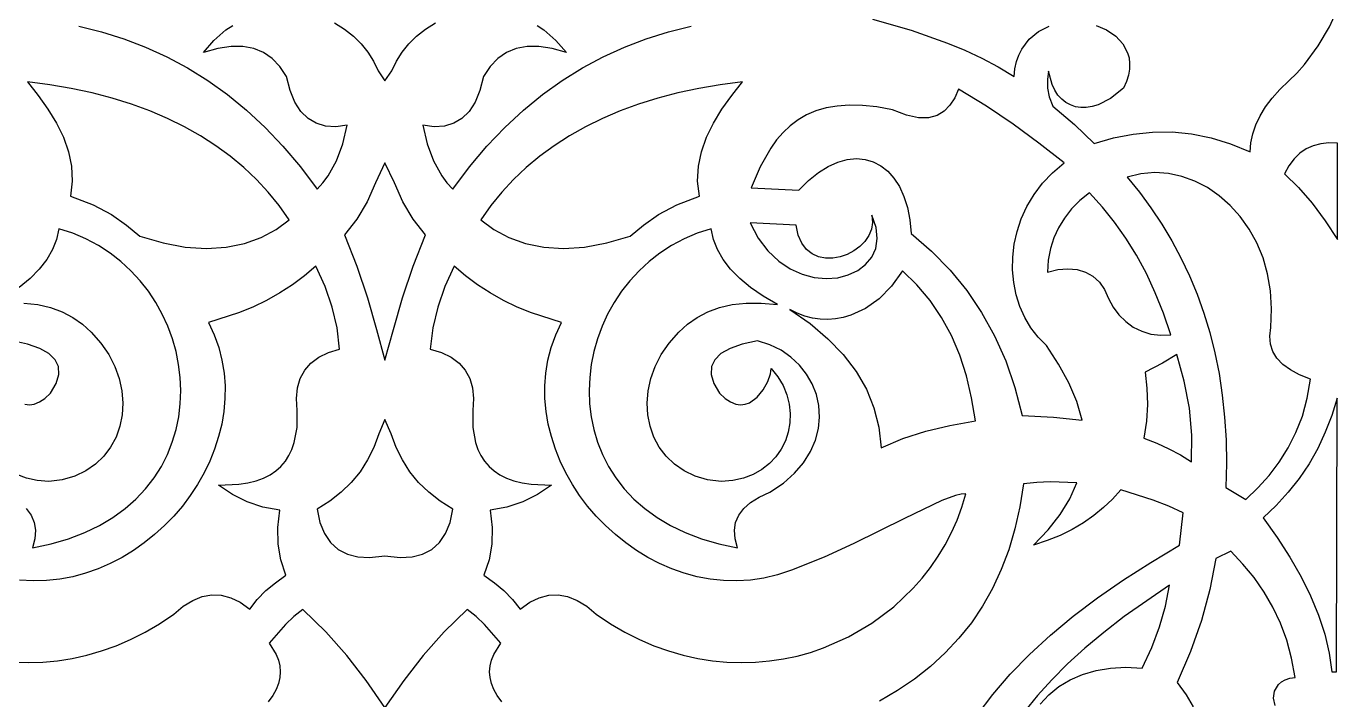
# Model space of a CAD drawing. Extents: x -1703 to -953, y -1065 to 985.
# Drawn here: x -1215 to -1053.1, y 101.1 to 184.2 of the extents above; entities that cross this region are included whole.
import ezdxf

# ---------------------------------------------------------------- set-up
doc = ezdxf.new("R2010")
doc.units = 0
doc.layers.add('LAYER_1', color=18, linetype='CONTINUOUS')

msp = doc.modelspace()

# ---------------------------------------------------------------- linework, layer by layer
at = {"layer": 'LAYER_1'}
for points in [[(-1082.91, 184.27), (-1081.61, 183.72), (-1080.49, 182.96), (-1079.61, 182.01), (-1079.02, 180.88), (-1078.85, 180.26), (-1078.77, 179.59), (-1078.79, 178.88), (-1078.93, 178.14), (-1079.18, 177.36), (-1079.55, 176.55), (-1081.12, 175.28), (-1082.66, 174.49), (-1083.4, 174.26), (-1084.12, 174.15), (-1084.81, 174.15), (-1085.46, 174.25), (-1086.07, 174.46), (-1086.64, 174.77), (-1087.15, 175.18), (-1087.62, 175.69), (-1088.02, 176.29), (-1088.35, 176.98), (-1088.8, 178.63), (-1088.93, 177.6), (-1088.92, 176.55), (-1088.71, 175.46), (-1088.26, 174.32), (-1085.6, 172.06), (-1083.17, 169.72), (-1080.76, 170.41), (-1078.35, 170.88), (-1075.94, 171.12), (-1073.53, 171.13), (-1071.12, 170.89), (-1068.72, 170.41), (-1066.31, 169.67), (-1063.9, 168.68), (-1063.81, 169.81), (-1063.57, 170.92), (-1063.19, 172.03), (-1062.66, 173.13), (-1061.99, 174.22), (-1061.18, 175.3), (-1060.22, 176.38), (-1059.12, 177.44), (-1058.12, 178.4), (-1057.18, 179.47), (-1055.49, 181.77), (-1054.1, 184.11), (-1053.07, 186.36)], [(-1110.54, 185.05), (-1105.76, 183.69), (-1101.27, 182.11), (-1099.12, 181.21), (-1097.03, 180.23), (-1095.01, 179.15), (-1093.04, 177.96), (-1092.93, 178.93), (-1092.73, 179.81), (-1092.45, 180.62), (-1092.09, 181.35), (-1091.16, 182.58), (-1090.02, 183.52), (-1088.7, 184.18)], [(-1208.54, 184.19), (-1205.73, 183.49), (-1202.99, 182.64), (-1200.31, 181.61), (-1197.68, 180.42), (-1195.12, 179.05), (-1192.62, 177.5), (-1190.19, 175.76), (-1187.83, 173.83), (-1185.54, 171.7), (-1183.32, 169.37), (-1181.17, 166.84), (-1179.1, 164.09), (-1178.39, 164.86), (-1177.75, 165.7), (-1176.71, 167.58), (-1175.94, 169.67), (-1175.4, 171.96), (-1176.79, 171.78), (-1178.06, 171.86), (-1179.21, 172.2), (-1180.23, 172.8), (-1181.11, 173.67), (-1181.85, 174.82), (-1182.45, 176.24), (-1182.9, 177.96), (-1183.72, 179.2), (-1184.67, 180.2), (-1185.74, 180.95), (-1186.94, 181.44), (-1188.27, 181.69), (-1189.74, 181.69), (-1191.36, 181.43), (-1193.13, 180.92), (-1191.84, 182.4), (-1190.36, 183.72), (-1189.53, 184.28)], [(-1176.95, 184.59), (-1175.71, 183.83), (-1174.62, 182.97), (-1173.66, 182.01), (-1172.84, 180.97), (-1172.14, 179.85), (-1171.57, 178.67), (-1170.73, 177.43), (-1169.89, 178.67), (-1169.31, 179.85), (-1168.62, 180.97), (-1167.79, 182.01), (-1166.83, 182.97), (-1165.74, 183.83), (-1164.5, 184.59)], [(-1151.92, 184.28), (-1151.09, 183.72), (-1149.61, 182.4), (-1148.32, 180.92), (-1150.09, 181.43), (-1151.71, 181.69), (-1153.18, 181.69), (-1154.52, 181.44), (-1155.72, 180.95), (-1156.78, 180.2), (-1157.73, 179.2), (-1158.56, 177.96), (-1159, 176.24), (-1159.6, 174.82), (-1160.34, 173.67), (-1161.23, 172.8), (-1162.24, 172.2), (-1163.39, 171.86), (-1164.66, 171.78), (-1166.05, 171.96), (-1165.51, 169.67), (-1164.74, 167.58), (-1163.7, 165.7), (-1163.07, 164.86), (-1162.35, 164.09), (-1160.28, 166.84), (-1158.13, 169.37), (-1155.91, 171.7), (-1153.62, 173.83), (-1151.26, 175.76), (-1148.83, 177.5), (-1146.33, 179.05), (-1143.77, 180.42), (-1141.15, 181.61), (-1138.46, 182.64), (-1135.72, 183.49), (-1132.92, 184.19)], [(-1215.03, 124.66), (-1214.41, 123.84), (-1214.03, 122.95), (-1213.87, 121.98), (-1213.95, 120.94), (-1214.26, 119.83), (-1211.94, 120.31), (-1209.79, 120.94), (-1207.81, 121.69), (-1205.99, 122.57), (-1204.33, 123.56), (-1202.82, 124.65), (-1201.48, 125.83), (-1200.28, 127.1), (-1199.24, 128.45), (-1198.34, 129.86), (-1197.59, 131.33), (-1196.99, 132.85), (-1196.52, 134.4), (-1196.19, 135.99), (-1196, 137.6), (-1195.94, 139.21), (-1196.01, 140.83), (-1196.21, 142.45), (-1196.53, 144.05), (-1196.98, 145.62), (-1197.54, 147.16), (-1198.23, 148.65), (-1199.03, 150.09), (-1199.94, 151.47), (-1200.97, 152.78), (-1202.1, 154.01), (-1203.34, 155.15), (-1204.68, 156.19), (-1206.12, 157.12), (-1207.66, 157.94), (-1209.29, 158.63), (-1211.02, 159.18), (-1211.3, 157.88), (-1211.79, 156.62), (-1212.49, 155.4), (-1213.41, 154.21), (-1214.54, 153.06), (-1215.88, 151.94)], [(-1216.49, 105.7), (-1214.73, 105.65), (-1212.96, 105.71), (-1211.17, 105.88), (-1209.37, 106.16), (-1207.56, 106.57), (-1205.75, 107.09), (-1203.94, 107.73), (-1202.14, 108.51), (-1200.35, 109.41), (-1198.57, 110.44), (-1196.8, 111.61), (-1195.63, 112.6), (-1194.46, 113.33), (-1193.29, 113.8), (-1192.11, 114.01), (-1190.94, 113.96), (-1189.77, 113.66), (-1188.6, 113.09), (-1187.43, 112.26), (-1186.49, 113.44), (-1185.42, 114.53), (-1184.24, 115.51), (-1182.96, 116.42), (-1183.58, 118.31), (-1183.92, 120.28), (-1183.97, 122.32), (-1183.73, 124.44), (-1185.79, 124.83), (-1187.74, 125.48), (-1189.57, 126.39), (-1191.28, 127.56), (-1188.76, 127.65), (-1187.65, 127.82), (-1186.65, 128.08), (-1185.74, 128.41), (-1184.92, 128.82), (-1184.2, 129.3), (-1183.57, 129.86), (-1183.03, 130.49), (-1182.58, 131.19), (-1182.21, 131.95), (-1181.92, 132.79), (-1181.59, 134.65), (-1181.57, 136.76), (-1181.65, 138.23), (-1181.53, 139.55), (-1181.19, 140.72), (-1180.64, 141.74), (-1179.88, 142.61), (-1178.91, 143.33), (-1177.72, 143.91), (-1176.33, 144.34), (-1176.65, 146.95), (-1177.25, 149.53), (-1178.12, 152.08), (-1179.26, 154.58), (-1180.67, 153.37), (-1182.15, 152.26), (-1183.71, 151.26), (-1185.35, 150.35), (-1187.05, 149.53), (-1188.81, 148.81), (-1192.52, 147.6), (-1191.81, 146.08), (-1191.26, 144.53), (-1190.86, 142.96), (-1190.6, 141.38), (-1190.47, 139.8), (-1190.49, 138.22), (-1190.63, 136.64), (-1190.89, 135.07), (-1191.27, 133.53), (-1191.76, 132), (-1192.37, 130.51), (-1193.07, 129.06), (-1193.87, 127.64), (-1194.77, 126.28), (-1195.75, 124.97), (-1196.81, 123.73), (-1197.96, 122.55), (-1199.17, 121.44), (-1200.45, 120.41), (-1201.79, 119.47), (-1203.19, 118.62), (-1204.65, 117.86), (-1206.15, 117.21), (-1207.69, 116.67), (-1209.27, 116.25), (-1210.87, 115.95), (-1212.51, 115.77), (-1214.17, 115.73), (-1215.84, 115.83)], [(-1215.31, 150.01), (-1213.6, 149.82), (-1212.02, 149.46), (-1210.58, 148.93), (-1209.27, 148.24), (-1208.08, 147.4), (-1207.01, 146.41), (-1205.81, 145.07), (-1204.83, 143.65), (-1204.08, 142.18), (-1203.54, 140.69), (-1203.21, 139.18), (-1203.1, 137.68), (-1203.18, 136.22), (-1203.47, 134.81), (-1203.94, 133.47), (-1204.6, 132.23), (-1205.45, 131.11), (-1206.48, 130.13), (-1207.67, 129.31), (-1209.04, 128.66), (-1210.57, 128.22), (-1212.25, 128), (-1213.69, 128.11), (-1215.01, 128.4), (-1216.2, 128.86)], [(-1215.21, 137.53), (-1214.64, 137.47), (-1214.04, 137.55), (-1213.39, 137.81), (-1212.72, 138.25), (-1212.02, 138.91), (-1211.33, 140.11), (-1211, 141.2), (-1211.04, 142.17), (-1211.44, 143.03), (-1212.22, 143.79), (-1213.35, 144.43), (-1214.86, 144.95), (-1216.73, 145.37)], [(-1097.58, 99.14), (-1095.66, 101.71), (-1093.51, 104.22), (-1091.14, 106.66), (-1088.55, 109.04), (-1085.75, 111.37), (-1082.75, 113.64), (-1079.55, 115.85), (-1076.17, 118.01), (-1072.61, 120.12), (-1072.15, 124.13), (-1073.95, 124.95), (-1075.85, 125.69), (-1079.86, 126.95), (-1080.88, 125.82), (-1081.99, 124.77), (-1083.19, 123.79), (-1084.48, 122.89), (-1085.87, 122.07), (-1087.36, 121.34), (-1088.95, 120.7), (-1090.65, 120.16), (-1088.85, 122.03), (-1087.35, 123.93), (-1086.17, 125.87), (-1085.29, 127.84), (-1088.59, 127.96), (-1090.25, 127.89), (-1091.88, 127.7), (-1092.33, 124.85), (-1092.93, 122.14), (-1093.7, 119.57), (-1094.62, 117.12), (-1095.7, 114.81), (-1096.94, 112.63), (-1098.32, 110.57), (-1099.86, 108.65), (-1101.54, 106.85), (-1103.36, 105.17), (-1105.33, 103.62), (-1107.43, 102.2), (-1109.67, 100.89)], [(-1060.82, 100.37), (-1061.01, 101.26), (-1060.87, 102.14), (-1060.39, 102.93), (-1060.01, 103.26), (-1059.55, 103.53), (-1058.99, 103.72), (-1058.34, 103.82), (-1058.77, 106.18), (-1059.37, 108.4), (-1060.14, 110.51), (-1061.08, 112.49), (-1062.17, 114.36), (-1063.41, 116.13), (-1064.79, 117.8), (-1066.29, 119.38), (-1068.14, 118.49), (-1068.87, 114.66), (-1069.91, 110.84), (-1071.26, 107.02), (-1072.92, 103.19), (-1071.79, 101.66), (-1070.93, 100.17)], [(-1089.82, 100.53), (-1088.75, 101.68), (-1087.52, 102.68), (-1086.13, 103.52), (-1084.59, 104.19), (-1082.92, 104.68), (-1081.13, 104.98), (-1079.23, 105.08), (-1077.23, 104.97), (-1076.03, 107.51), (-1075.07, 110.06), (-1074.35, 112.63), (-1073.84, 115.22), (-1079.43, 111.32), (-1081.95, 109.38), (-1084.29, 107.44), (-1086.44, 105.49), (-1088.4, 103.54), (-1090.17, 101.58), (-1091.75, 99.6)], [(-1156.31, 100.82), (-1156.86, 101.58), (-1157.28, 102.33), (-1157.58, 103.07), (-1157.75, 103.8), (-1157.81, 104.51), (-1157.74, 105.23), (-1157.57, 105.93), (-1157.29, 106.63), (-1156.42, 108.03), (-1158.42, 110.33), (-1159.48, 111.33), (-1160.58, 112.19), (-1163.41, 109.44), (-1166.02, 106.52), (-1168.38, 103.42), (-1170.73, 100.11), (-1173.07, 103.42), (-1175.43, 106.52), (-1178.04, 109.44), (-1180.87, 112.19), (-1181.97, 111.33), (-1183.03, 110.33), (-1185.04, 108.03), (-1184.17, 106.63), (-1183.88, 105.93), (-1183.71, 105.23), (-1183.65, 104.51), (-1183.7, 103.8), (-1183.87, 103.07), (-1184.17, 102.33), (-1184.59, 101.58), (-1185.15, 100.82)]]:
    msp.add_lwpolyline(points, dxfattribs=at)
for points in [[(-1213.54, 175.62), (-1212.34, 173.93), (-1211.29, 172.21), (-1210.44, 170.47), (-1209.81, 168.7), (-1209.43, 166.9), (-1209.34, 165.06), (-1209.56, 163.19), (-1206.75, 162.12), (-1204.51, 160.93), (-1202.65, 159.65), (-1201, 158.29), (-1198.12, 157.43), (-1195.38, 156.93), (-1192.78, 156.77), (-1190.34, 156.92), (-1188.08, 157.38), (-1186.02, 158.11), (-1184.18, 159.09), (-1182.57, 160.3), (-1183.8, 162.04), (-1185.15, 163.69), (-1186.6, 165.26), (-1188.17, 166.74), (-1189.84, 168.13), (-1191.62, 169.44), (-1193.5, 170.65), (-1195.48, 171.77), (-1197.57, 172.8), (-1199.76, 173.73), (-1202.04, 174.57), (-1204.42, 175.31), (-1206.9, 175.96), (-1209.46, 176.5), (-1212.12, 176.95), (-1214.87, 177.3)], [(-1129.33, 176.95), (-1131.99, 176.5), (-1134.56, 175.96), (-1137.03, 175.31), (-1139.41, 174.57), (-1141.7, 173.73), (-1143.88, 172.8), (-1145.97, 171.77), (-1147.95, 170.65), (-1149.84, 169.44), (-1151.61, 168.13), (-1153.29, 166.74), (-1154.85, 165.26), (-1156.31, 163.69), (-1157.65, 162.04), (-1158.88, 160.3), (-1157.28, 159.09), (-1155.43, 158.11), (-1153.38, 157.38), (-1151.12, 156.92), (-1148.68, 156.77), (-1146.08, 156.93), (-1143.33, 157.43), (-1140.46, 158.29), (-1138.8, 159.65), (-1136.94, 160.93), (-1134.7, 162.12), (-1131.9, 163.19), (-1132.12, 165.06), (-1132.02, 166.9), (-1131.64, 168.7), (-1131.01, 170.47), (-1130.16, 172.21), (-1129.11, 173.93), (-1127.91, 175.62), (-1126.58, 177.3)], [(-1100.37, 175.36), (-1100.96, 174.45), (-1101.67, 173.71), (-1102.55, 173.17), (-1103.6, 172.89), (-1104.86, 172.88), (-1106.34, 173.2), (-1108.07, 173.88), (-1109.99, 174.22), (-1111.76, 174.4), (-1113.39, 174.44), (-1114.89, 174.33), (-1116.26, 174.09), (-1117.52, 173.72), (-1118.67, 173.23), (-1119.72, 172.62), (-1120.68, 171.9), (-1121.56, 171.08), (-1122.36, 170.15), (-1123.09, 169.13), (-1124.38, 166.83), (-1125.5, 164.23), (-1119.64, 163.93), (-1118.42, 165.15), (-1117.2, 166.13), (-1115.99, 166.88), (-1114.8, 167.41), (-1113.64, 167.73), (-1112.52, 167.84), (-1111.45, 167.74), (-1110.44, 167.45), (-1109.49, 166.96), (-1108.63, 166.28), (-1107.87, 165.42), (-1107.2, 164.39), (-1106.65, 163.18), (-1106.21, 161.81), (-1105.92, 160.27), (-1105.76, 158.59), (-1103.24, 156.43), (-1100.94, 154.09), (-1098.88, 151.57), (-1097.05, 148.86), (-1095.45, 145.96), (-1094.08, 142.88), (-1092.94, 139.61), (-1092.04, 136.16), (-1088.18, 135.94), (-1084.64, 135.57), (-1085.31, 137.87), (-1086.29, 140.17), (-1087.55, 142.47), (-1089.03, 144.77), (-1090.07, 145.81), (-1090.97, 146.97), (-1091.72, 148.24), (-1092.32, 149.61), (-1092.78, 151.05), (-1093.08, 152.56), (-1093.22, 154.11), (-1093.2, 155.68), (-1093.02, 157.27), (-1092.67, 158.85), (-1092.15, 160.41), (-1091.46, 161.94), (-1090.58, 163.4), (-1089.53, 164.8), (-1088.3, 166.1), (-1086.87, 167.31), (-1089.97, 169.73), (-1093.16, 172.08), (-1096.46, 174.32), (-1099.9, 176.4)], [(-1055.16, 169.68), (-1056.1, 169.44), (-1056.96, 169.04), (-1057.76, 168.5), (-1058.47, 167.8), (-1059.11, 166.95), (-1059.66, 165.95), (-1057.92, 164.26), (-1056.24, 162.33), (-1054.64, 160.18), (-1053.12, 157.86), (-1053.1, 169.73), (-1054.16, 169.78)], [(-1171.88, 164.86), (-1172.93, 162.52), (-1174.22, 160.36), (-1175.71, 158.44), (-1174.21, 154.59), (-1172.88, 150.66), (-1171.79, 146.76), (-1170.73, 142.97), (-1169.66, 146.76), (-1168.58, 150.66), (-1167.24, 154.59), (-1165.74, 158.44), (-1167.24, 160.36), (-1168.52, 162.52), (-1169.57, 164.86), (-1170.73, 167.34)], [(-1077.38, 165.97), (-1079.09, 165.56), (-1077.57, 163.69), (-1076.15, 161.76), (-1074.81, 159.77), (-1073.58, 157.71), (-1072.43, 155.58), (-1071.39, 153.39), (-1070.44, 151.12), (-1069.6, 148.78), (-1068.87, 146.37), (-1068.24, 143.88), (-1067.73, 141.31), (-1067.33, 138.66), (-1067.04, 135.94), (-1066.87, 133.12), (-1066.83, 130.23), (-1066.9, 127.25), (-1064.44, 125.76), (-1062.94, 127.21), (-1061.56, 128.74), (-1060.31, 130.39), (-1059.19, 132.15), (-1058.23, 134.04), (-1057.44, 136.07), (-1056.83, 138.26), (-1056.42, 140.61), (-1057.78, 141.15), (-1058.92, 141.76), (-1059.86, 142.45), (-1060.58, 143.21), (-1061.09, 144.05), (-1061.39, 144.96), (-1061.48, 145.94), (-1061.35, 147), (-1061.24, 149.3), (-1061.37, 151.52), (-1061.73, 153.62), (-1062.3, 155.6), (-1063.07, 157.44), (-1064.01, 159.15), (-1065.11, 160.69), (-1066.34, 162.07), (-1067.7, 163.26), (-1069.16, 164.26), (-1070.71, 165.06), (-1072.32, 165.64), (-1073.98, 166), (-1075.67, 166.11)], [(-1084.91, 162.67), (-1085.94, 161.63), (-1086.83, 160.51), (-1087.56, 159.32), (-1088.13, 158.06), (-1088.55, 156.73), (-1088.82, 155.31), (-1088.93, 153.83), (-1087.62, 154.14), (-1086.39, 154.24), (-1085.25, 154.14), (-1084.21, 153.83), (-1083.3, 153.32), (-1082.51, 152.6), (-1081.88, 151.68), (-1081.4, 150.56), (-1080.82, 149.51), (-1080.1, 148.56), (-1079.26, 147.73), (-1078.32, 147.05), (-1077.27, 146.53), (-1076.14, 146.19), (-1074.94, 146.04), (-1073.69, 146.11), (-1074.59, 148.77), (-1075.6, 151.29), (-1076.71, 153.67), (-1077.93, 155.91), (-1079.24, 158.02), (-1080.65, 160.01), (-1082.14, 161.87), (-1083.71, 163.63)], [(-1110.52, 159.97), (-1110.64, 159.13), (-1110.97, 158.34), (-1111.46, 157.63), (-1112.09, 156.99), (-1112.83, 156.45), (-1113.65, 156.03), (-1114.53, 155.73), (-1115.43, 155.57), (-1116.32, 155.57), (-1117.18, 155.73), (-1117.98, 156.08), (-1118.68, 156.63), (-1119.26, 157.4), (-1119.69, 158.39), (-1119.95, 159.63), (-1125.65, 159.92), (-1124.64, 158.02), (-1123.44, 156.45), (-1122.11, 155.2), (-1120.69, 154.24), (-1119.2, 153.58), (-1117.71, 153.19), (-1116.23, 153.05), (-1114.82, 153.15), (-1113.51, 153.48), (-1112.35, 154.03), (-1111.37, 154.76), (-1110.61, 155.68), (-1110.12, 156.76), (-1109.93, 158), (-1110.08, 159.36), (-1110.62, 160.85)], [(-1132.16, 158.63), (-1133.8, 157.94), (-1135.34, 157.12), (-1136.78, 156.19), (-1138.12, 155.15), (-1139.35, 154.01), (-1140.49, 152.78), (-1141.51, 151.47), (-1142.42, 150.09), (-1143.23, 148.65), (-1143.91, 147.16), (-1144.48, 145.62), (-1144.92, 144.05), (-1145.25, 142.45), (-1145.45, 140.83), (-1145.52, 139.21), (-1145.46, 137.6), (-1145.26, 135.99), (-1144.93, 134.4), (-1144.47, 132.85), (-1143.86, 131.33), (-1143.11, 129.86), (-1142.21, 128.45), (-1141.17, 127.1), (-1139.98, 125.83), (-1138.63, 124.65), (-1137.13, 123.56), (-1135.47, 122.57), (-1133.64, 121.69), (-1131.66, 120.94), (-1129.51, 120.31), (-1127.19, 119.83), (-1127.5, 120.94), (-1127.58, 121.98), (-1127.43, 122.95), (-1127.04, 123.84), (-1126.42, 124.66), (-1125.58, 125.4), (-1124.5, 126.07), (-1123.19, 126.66), (-1121.53, 127.78), (-1120.14, 129.01), (-1119.03, 130.32), (-1118.18, 131.68), (-1117.57, 133.09), (-1117.2, 134.52), (-1117.07, 135.95), (-1117.16, 137.36), (-1117.46, 138.73), (-1117.96, 140.03), (-1118.66, 141.25), (-1119.54, 142.36), (-1120.6, 143.35), (-1121.82, 144.2), (-1123.2, 144.88), (-1124.73, 145.37), (-1126.6, 144.95), (-1128.1, 144.43), (-1129.24, 143.79), (-1130.01, 143.03), (-1130.41, 142.17), (-1130.45, 141.2), (-1130.12, 140.11), (-1129.43, 138.91), (-1128.73, 138.25), (-1128.06, 137.81), (-1127.42, 137.55), (-1126.81, 137.47), (-1126.24, 137.53), (-1125.71, 137.72), (-1124.77, 138.39), (-1124.01, 139.32), (-1123.46, 140.34), (-1123.13, 141.27), (-1123.03, 141.96), (-1122.2, 140.93), (-1121.56, 139.84), (-1121.09, 138.71), (-1120.8, 137.55), (-1120.68, 136.39), (-1120.72, 135.23), (-1120.92, 134.1), (-1121.28, 133.02), (-1121.79, 131.99), (-1122.45, 131.05), (-1123.25, 130.2), (-1124.18, 129.46), (-1125.25, 128.86), (-1126.45, 128.4), (-1127.76, 128.11), (-1129.2, 128), (-1130.89, 128.22), (-1132.41, 128.66), (-1133.78, 129.31), (-1134.98, 130.13), (-1136, 131.11), (-1136.85, 132.23), (-1137.51, 133.47), (-1137.99, 134.81), (-1138.27, 136.22), (-1138.36, 137.68), (-1138.24, 139.18), (-1137.91, 140.69), (-1137.38, 142.18), (-1136.62, 143.65), (-1135.65, 145.07), (-1134.44, 146.41), (-1133.37, 147.4), (-1132.18, 148.24), (-1130.87, 148.93), (-1129.43, 149.46), (-1127.86, 149.82), (-1126.14, 150.01), (-1124.28, 150.01), (-1122.26, 149.83), (-1124.02, 150.87), (-1125.58, 151.94), (-1126.92, 153.06), (-1128.04, 154.21), (-1128.96, 155.4), (-1129.66, 156.62), (-1130.15, 157.88), (-1130.43, 159.18)], [(-1163.33, 152.08), (-1164.2, 149.53), (-1164.8, 146.95), (-1165.13, 144.34), (-1163.73, 143.91), (-1162.54, 143.33), (-1161.57, 142.61), (-1160.81, 141.74), (-1160.26, 140.72), (-1159.92, 139.55), (-1159.8, 138.23), (-1159.89, 136.76), (-1159.86, 134.65), (-1159.53, 132.79), (-1159.24, 131.95), (-1158.87, 131.19), (-1158.42, 130.49), (-1157.88, 129.86), (-1157.25, 129.3), (-1156.53, 128.82), (-1155.72, 128.41), (-1154.81, 128.08), (-1153.8, 127.82), (-1152.69, 127.65), (-1150.17, 127.56), (-1151.89, 126.39), (-1153.72, 125.48), (-1155.66, 124.83), (-1157.73, 124.44), (-1157.48, 122.32), (-1157.53, 120.28), (-1157.87, 118.31), (-1158.5, 116.42), (-1157.21, 115.51), (-1156.03, 114.53), (-1154.96, 113.44), (-1154.03, 112.26), (-1152.85, 113.09), (-1151.68, 113.66), (-1150.51, 113.96), (-1149.34, 114.01), (-1148.17, 113.8), (-1147, 113.33), (-1145.82, 112.6), (-1144.65, 111.61), (-1142.89, 110.44), (-1141.11, 109.41), (-1139.31, 108.51), (-1137.51, 107.73), (-1135.7, 107.09), (-1133.89, 106.57), (-1132.09, 106.16), (-1130.29, 105.88), (-1128.5, 105.71), (-1126.72, 105.65), (-1124.96, 105.7), (-1123.23, 105.85), (-1121.52, 106.11), (-1119.84, 106.46), (-1118.19, 106.91), (-1116.58, 107.46), (-1113.48, 108.82), (-1110.59, 110.51), (-1107.91, 112.52), (-1105.49, 114.83), (-1104.39, 116.08), (-1103.36, 117.39), (-1102.41, 118.77), (-1101.54, 120.2), (-1100.76, 121.69), (-1100.07, 123.23), (-1099.48, 124.82), (-1098.99, 126.46), (-1099.57, 126.43), (-1100.26, 126.27), (-1101.95, 125.65), (-1106.58, 123.41), (-1112.81, 120.33), (-1116.49, 118.67), (-1120.54, 117.04), (-1122.24, 116.48), (-1123.93, 116.08), (-1125.61, 115.83), (-1127.29, 115.73), (-1128.94, 115.77), (-1130.58, 115.95), (-1132.19, 116.25), (-1133.77, 116.67), (-1135.31, 117.21), (-1136.81, 117.86), (-1138.26, 118.62), (-1139.66, 119.47), (-1141, 120.41), (-1142.28, 121.44), (-1143.5, 122.55), (-1144.64, 123.73), (-1145.7, 124.97), (-1146.69, 126.28), (-1147.58, 127.64), (-1148.38, 129.06), (-1149.09, 130.51), (-1149.69, 132), (-1150.18, 133.53), (-1150.56, 135.07), (-1150.83, 136.64), (-1150.97, 138.22), (-1150.98, 139.8), (-1150.86, 141.38), (-1150.6, 142.96), (-1150.19, 144.53), (-1149.64, 146.08), (-1148.94, 147.6), (-1152.64, 148.81), (-1154.41, 149.53), (-1156.11, 150.35), (-1157.74, 151.26), (-1159.3, 152.26), (-1160.79, 153.37), (-1162.2, 154.58)], [(-1108.18, 152.09), (-1109.71, 150.54), (-1111.4, 149.34), (-1113.21, 148.51), (-1114.14, 148.24), (-1115.08, 148.07), (-1116.03, 148), (-1116.99, 148.03), (-1117.94, 148.17), (-1118.88, 148.42), (-1119.81, 148.77), (-1120.72, 149.23), (-1118.22, 147.48), (-1116.03, 145.62), (-1114.13, 143.66), (-1112.55, 141.58), (-1111.28, 139.4), (-1110.34, 137.1), (-1109.73, 134.69), (-1109.46, 132.15), (-1106.77, 133.31), (-1103.95, 134.19), (-1100.97, 134.89), (-1097.82, 135.49), (-1098.28, 138.33), (-1098.93, 141.03), (-1099.76, 143.59), (-1100.79, 146), (-1102.01, 148.25), (-1103.42, 150.34), (-1105.03, 152.25), (-1106.84, 153.98)], [(-1074.71, 142.58), (-1076.85, 141.5), (-1076.63, 139.52), (-1076.58, 137.49), (-1076.71, 135.43), (-1077, 133.34), (-1075.42, 132.72), (-1073.92, 132.04), (-1072.49, 131.28), (-1071.14, 130.44), (-1071.08, 133.72), (-1071.38, 137.04), (-1072.02, 140.37), (-1072.96, 143.66)], [(-1053.82, 136.14), (-1054.61, 134.07), (-1055.55, 132.08), (-1056.62, 130.18), (-1057.83, 128.37), (-1059.18, 126.66), (-1060.66, 125.04), (-1062.28, 123.52), (-1060.55, 121.08), (-1058.99, 118.66), (-1057.61, 116.25), (-1056.43, 113.87), (-1055.45, 111.5), (-1054.68, 109.15), (-1054.13, 106.82), (-1053.82, 104.51), (-1053.22, 104.51), (-1053.16, 138.3)], [(-1171.49, 133.86), (-1172.1, 132.2), (-1172.87, 130.65), (-1173.8, 129.21), (-1174.89, 127.88), (-1176.13, 126.67), (-1177.54, 125.57), (-1179.1, 124.59), (-1178.76, 122.94), (-1178.21, 121.56), (-1177.45, 120.45), (-1176.5, 119.6), (-1175.37, 119.01), (-1174.07, 118.69), (-1172.62, 118.63), (-1170.73, 118.83), (-1168.84, 118.63), (-1167.38, 118.69), (-1166.08, 119.01), (-1164.95, 119.6), (-1164, 120.45), (-1163.24, 121.56), (-1162.69, 122.94), (-1162.35, 124.59), (-1163.91, 125.57), (-1165.32, 126.67), (-1166.57, 127.88), (-1167.65, 129.21), (-1168.58, 130.65), (-1169.35, 132.2), (-1169.96, 133.86), (-1170.73, 135.63)]]:
    msp.add_lwpolyline(points, close=True, dxfattribs=at)

doc.saveas('drawing.dxf')
